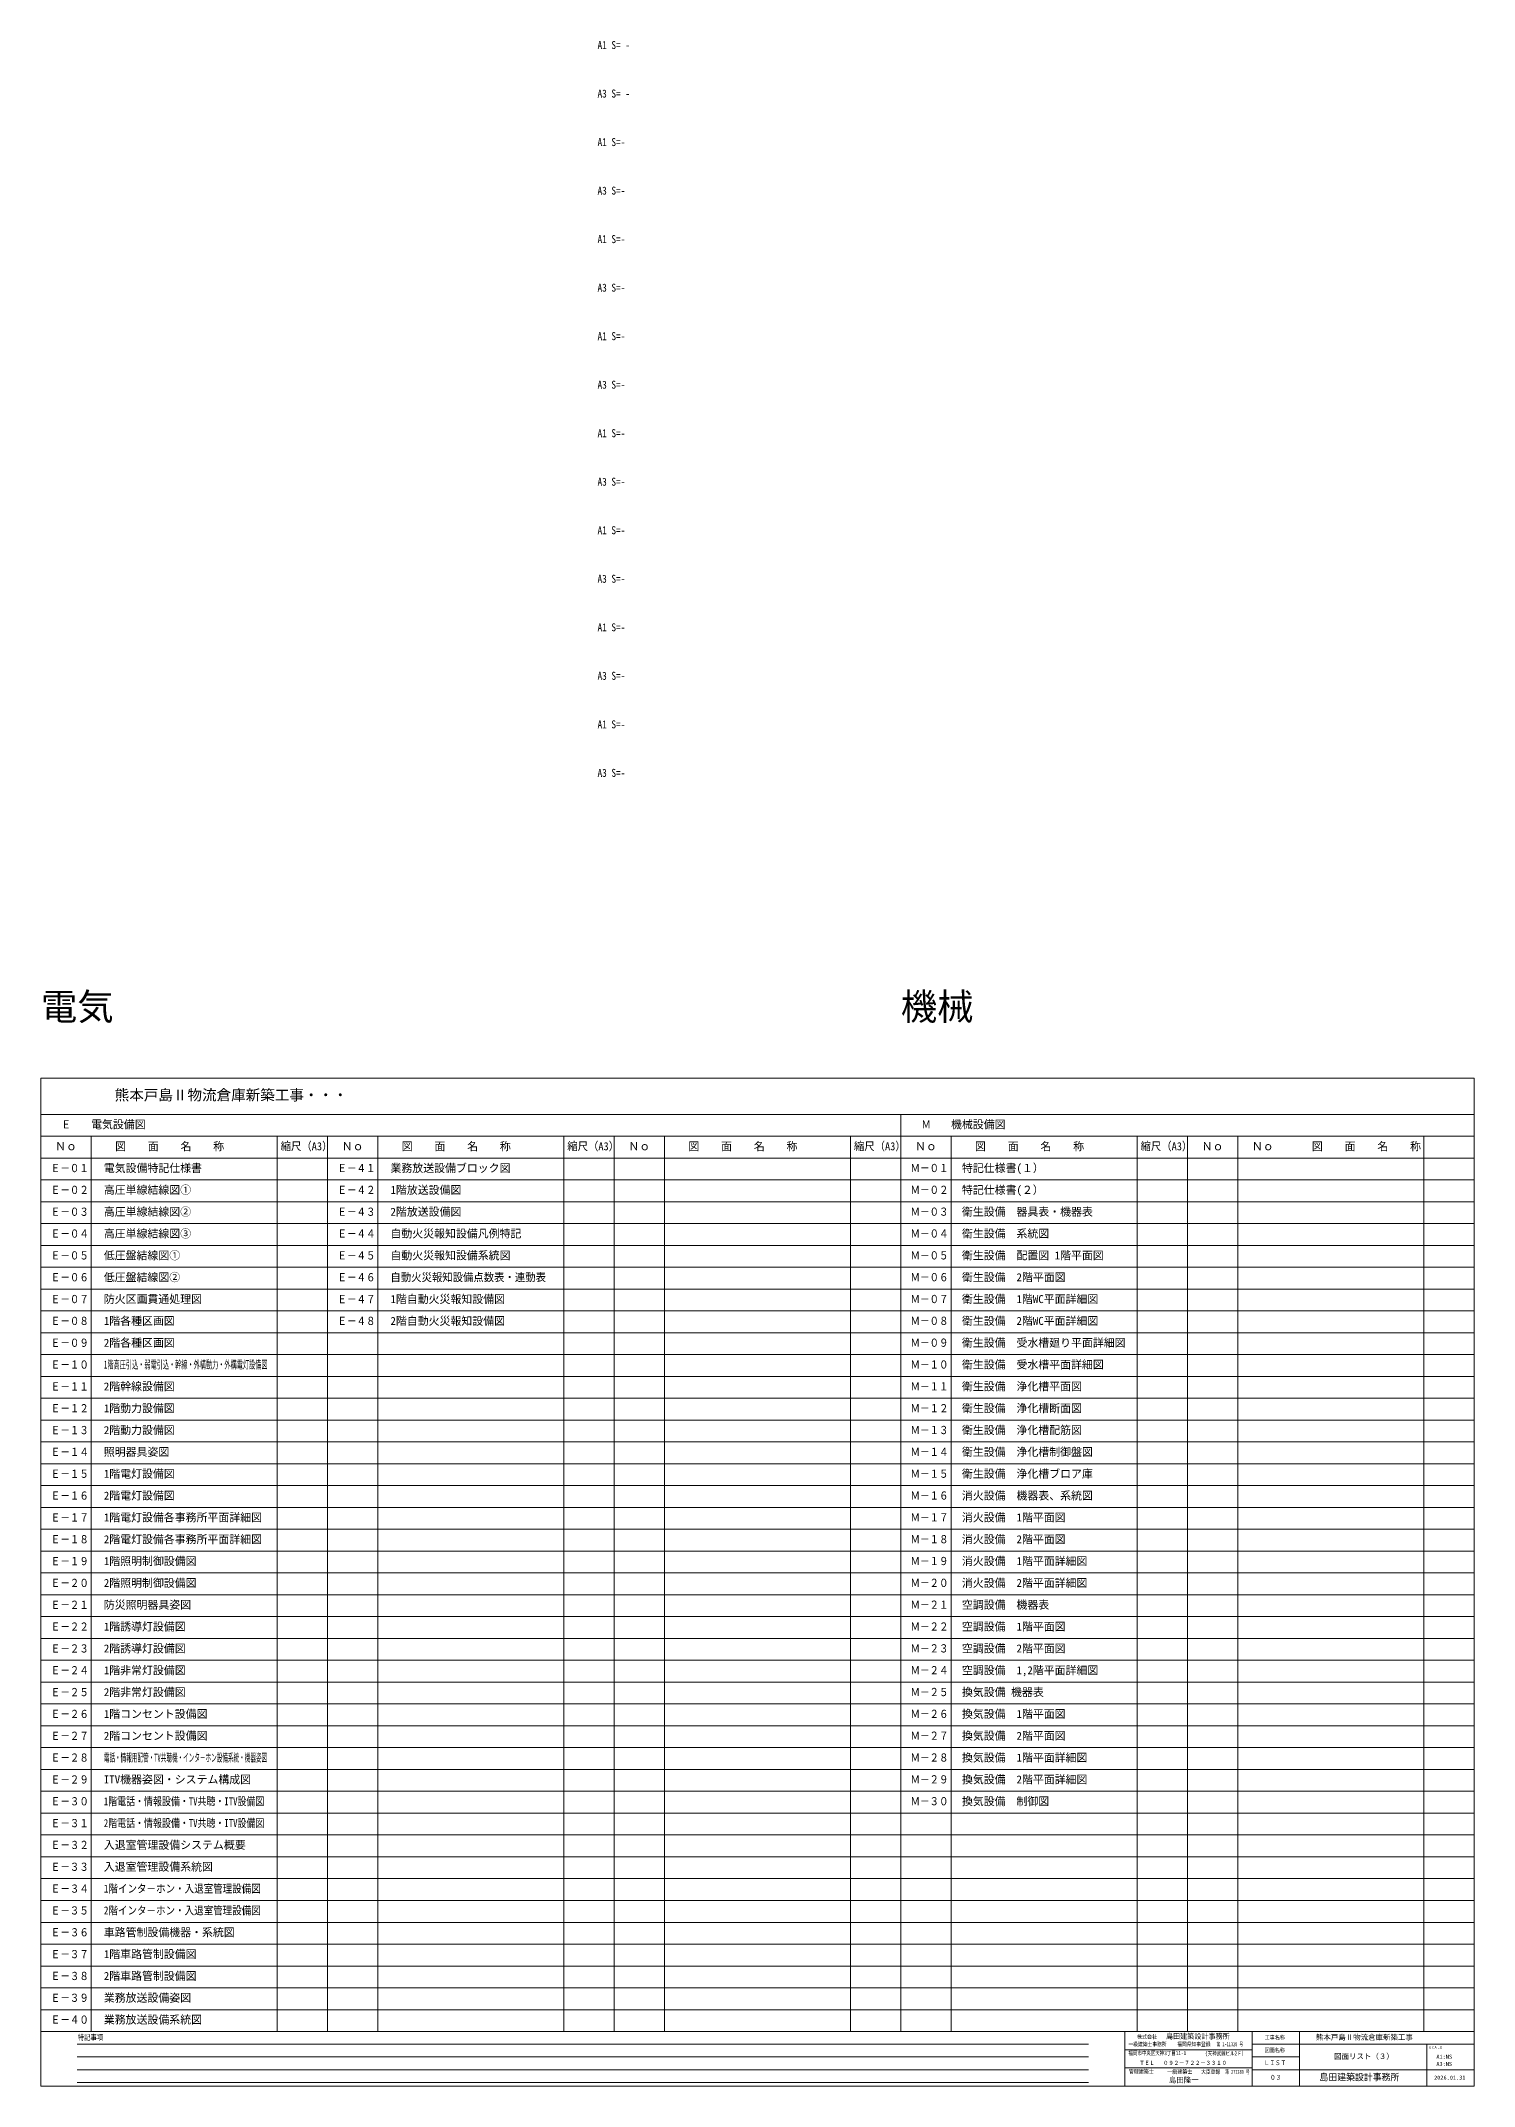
# Model space of a CAD drawing. Units: millimetres at full size. Extents: x -61750 to 61750, y -27874 to 28326.
# Drawn here: x 22350 to 61750, y -27874 to 28326 of the extents above; entities that cross this region are included whole.
import ezdxf
from ezdxf.enums import TextEntityAlignment as Align

# ---------------------------------------------------------------- set-up
doc = ezdxf.new("R2010")
doc.units = ezdxf.units.MM
doc.header["$LTSCALE"] = 30
doc.layers.add('1-8_設備', color=7, linetype='Continuous', lineweight=18)
doc.layers.add('F-0_補助線', color=7, linetype='Continuous', lineweight=18)
doc.layers.add('F-2_99_頁番号', color=7, linetype='Continuous')
doc.styles.add('ＭＳ ゴシック', font='')
doc.styles.get('ＭＳ ゴシック').set_extended_font_data('MS Gothic')

msp = doc.modelspace()

# ---------------------------------------------------------------- linework, layer by layer
at = {"layer": '1-8_設備', "color": 3}
for p, q in [((61750, -1173.87), (22350, -1173.87)), ((61750, -1173.87), (22350, -1173.87)), ((61750, -1173.87), (22350, -1173.87)), ((61750, -1773.87), (22350, -1773.87)), ((23730, -1773.87), (23730, -26373.87)), ((28850, -1773.87), (28850, -26373.87)), ((31610, -1773.87), (31610, -21573.87)), ((36730, -1773.87), (36730, -26373.87)), ((39490, -1773.87), (39490, -26373.87)), ((44610, -1773.87), (44610, -26373.87)), ((47370, -1773.87), (47370, -26373.87)), ((52490, -1773.87), (52490, -26373.87)), ((55250, -1773.87), (55250, -26373.87)), ((60370, -1773.87), (60370, -26373.87)), ((61750, -2373.87), (22350, -2373.87)), ((61750, -2973.87), (22350, -2973.87)), ((61750, -3573.87), (22350, -3573.87)), ((61750, -4173.87), (22350, -4173.87)), ((61750, -4773.87), (22350, -4773.87)), ((61750, -5373.87), (22350, -5373.87)), ((61750, -5973.87), (22350, -5973.87)), ((61750, -6573.87), (22350, -6573.87)), ((61750, -7173.87), (22350, -7173.87)), ((61750, -7773.87), (22350, -7773.87)), ((22350, -8373.87), (61750, -8373.87)), ((22350, -8973.87), (61750, -8973.87)), ((22350, -9573.87), (61750, -9573.87)), ((22350, -10173.87), (61750, -10173.87)), ((61750, -10773.87), (22350, -10773.87)), ((22350, -11373.87), (61750, -11373.87)), ((22350, -11973.87), (61750, -11973.87)), ((22350, -12573.87), (61750, -12573.87)), ((22350, -13173.87), (61750, -13173.87)), ((22350, -13773.87), (61750, -13773.87)), ((61750, -14373.87), (22350, -14373.87)), ((22350, -14973.87), (61750, -14973.87)), ((22350, -15573.87), (61750, -15573.87)), ((22350, -16173.87), (61750, -16173.87)), ((22350, -16773.87), (61750, -16773.87)), ((22350, -17373.87), (61750, -17373.87)), ((22350, -17973.87), (61750, -17973.87)), ((22350, -18573.87), (61750, -18573.87)), ((22350, -19173.87), (61750, -19173.87)), ((22350, -19773.87), (61750, -19773.87)), ((22350, -20373.87), (61750, -20373.87)), ((22350, -20973.87), (61750, -20973.87)), ((22350, -21573.87), (61750, -21573.87)), ((31610, -21573.87), (31610, -26373.87)), ((22350, -22173.87), (61750, -22173.87)), ((22350, -22773.87), (61750, -22773.87)), ((22350, -23373.87), (61750, -23373.87)), ((22350, -23973.87), (61750, -23973.87)), ((22350, -24573.87), (61750, -24573.87)), ((22350, -25173.87), (61750, -25173.87)), ((22350, -25773.87), (61750, -25773.87)), ((39490, -25773.87), (39490, -26373.87))]:
    msp.add_line(p, q, dxfattribs=at)
at = {"layer": '1-8_設備', "color": 54}
for p, q in [((45990, -1173.87), (45990, -26373.87)), ((30230, -1773.87), (30230, -26373.87)), ((38110, -1773.87), (38110, -26373.87)), ((53870, -1773.87), (53870, -26373.87))]:
    msp.add_line(p, q, dxfattribs=at)
at = {"layer": 'F-0_補助線', "color": 20}
for p, q in [((22350, -173.87), (61750, -173.87)), ((61750, -27873.87), (61750, -173.87)), ((61750, -26373.87), (22350, -26373.87)), ((52150, -26373.87), (52150, -27873.87)), ((55650, -26373.87), (55650, -27873.87)), ((56950, -26373.87), (56950, -27873.87)), ((55650, -26873.87), (52150, -26873.87)), ((55650, -26723.87), (61750, -26723.87)), ((60450, -27073.87), (60450, -26723.87)), ((55650, -27373.87), (52150, -27373.87)), ((56950, -27073.87), (55650, -27073.87)), ((55650, -27423.87), (61750, -27423.87)), ((60450, -27073.87), (60450, -27873.87))]:
    msp.add_line(p, q, dxfattribs=at)
at = {"layer": 'F-0_補助線'}
for p, q in [((23350, -26722.52), (51150, -26722.52)), ((23350, -27072.52), (51150, -27072.52)), ((23350, -27422.52), (51150, -27422.52)), ((23350, -27772.52), (51150, -27772.52))]:
    msp.add_line(p, q, dxfattribs=at)
at = {"layer": 'F-0_補助線', "color": 20}
msp.add_lwpolyline([(61750, -27873.87), (22350, -27873.87), (22350, -173.87)], dxfattribs=at)

# ---------------------------------------------------------------- texts
at = {"layer": '1-8_設備', "style": 'ＭＳ ゴシック'}
for s, height, p in [('電気', 733.1, (22350, 1201.83)), ('機械', 733.1, (45990, 1201.83)), ('熊本戸島Ⅱ物流倉庫新築工事・・・', 293.3, (24380, -873.87)), ('電気設備図', 219.9, (23730, -1623.87)), ('機械設備図', 219.9, (47370, -1623.87)), ('Ｎｏ', 219.9, (22740, -2223.87)), ('図\u3000\u3000面\u3000\u3000名\u3000\u3000称', 219.9, (24389.43, -2226.42)), ('Ｎｏ', 219.9, (30620, -2223.87)), ('図\u3000\u3000面\u3000\u3000名\u3000\u3000称', 219.9, (32269.43, -2226.42)), ('Ｎｏ', 219.9, (38500, -2223.87)), ('図\u3000\u3000面\u3000\u3000名\u3000\u3000称', 219.9, (40149.43, -2226.42)), ('Ｎｏ', 219.9, (46380, -2223.87)), ('図\u3000\u3000面\u3000\u3000名\u3000\u3000称', 219.9, (48029.43, -2226.42)), ('Ｎｏ', 219.9, (54260, -2223.87)), ('Ｎｏ', 219.9, (55640, -2223.87)), ('図\u3000\u3000面\u3000\u3000名\u3000\u3000称', 219.9, (57289.43, -2226.42)), ('電気設備特記仕様書', 219.9, (24080, -2823.87)), ('業務放送設備ブロック図', 219.9, (31960, -2823.87)), ('特記仕様書(１）', 219.9, (47670, -2823.87)), ('高圧単線結線図①', 219.9, (24080, -3423.87)), ('1階放送設備図', 219.9, (31960, -3423.87)), ('特記仕様書(２）', 219.9, (47670, -3423.87)), ('高圧単線結線図②', 219.9, (24080, -4023.87)), ('2階放送設備図', 219.9, (31960, -4023.87)), ('衛生設備\u3000器具表・機器表', 219.9, (47670, -4023.87)), ('高圧単線結線図③', 219.9, (24080, -4623.87)), ('自動火災報知設備凡例特記', 219.9, (31960, -4623.87)), ('衛生設備\u3000系統図', 219.9, (47670, -4623.87)), ('低圧盤結線図①', 219.9, (24080, -5223.87)), ('自動火災報知設備系統図', 219.9, (31960, -5223.87)), ('衛生設備\u3000配置図 1階平面図', 219.9, (47670, -5223.87)), ('低圧盤結線図②', 219.9, (24080, -5823.87)), ('衛生設備\u30002階平面図', 219.9, (47670, -5823.87)), ('防火区画貫通処理図', 219.9, (24080, -6423.87)), ('1階自動火災報知設備図', 219.9, (31960, -6423.87)), ('衛生設備\u30001階WC平面詳細図', 219.9, (47670, -6423.87)), ('1階各種区画図', 219.9, (24080, -7023.87)), ('2階自動火災報知設備図', 219.9, (31960, -7023.87)), ('衛生設備\u30002階WC平面詳細図', 219.9, (47670, -7023.87)), ('2階各種区画図', 219.9, (24080, -7623.87)), ('衛生設備\u3000受水槽廻り平面詳細図', 219.9, (47670, -7623.87)), ('衛生設備\u3000受水槽平面詳細図', 219.9, (47670, -8223.87)), ('2階幹線設備図', 219.9, (24080, -8823.87)), ('衛生設備\u3000浄化槽平面図', 219.9, (47670, -8823.87)), ('1階動力設備図', 219.9, (24080, -9423.87)), ('衛生設備\u3000浄化槽断面図', 219.9, (47670, -9423.87)), ('2階動力設備図', 219.9, (24080, -10023.87)), ('衛生設備\u3000浄化槽配筋図', 219.9, (47670, -10023.87)), ('照明器具姿図', 219.9, (24080, -10623.87)), ('衛生設備\u3000浄化槽制御盤図', 219.9, (47670, -10623.87)), ('1階電灯設備図', 219.9, (24080, -11223.87)), ('衛生設備\u3000浄化槽ブロア庫', 219.9, (47670, -11223.87)), ('2階電灯設備図', 219.9, (24080, -11823.87)), ('消火設備\u3000機器表、系統図', 219.9, (47670, -11823.87)), ('1階電灯設備各事務所平面詳細図', 219.9, (24080, -12423.87)), ('消火設備\u30001階平面図', 219.9, (47670, -12423.87)), ('2階電灯設備各事務所平面詳細図', 219.9, (24080, -13023.87)), ('消火設備\u30002階平面図', 219.9, (47670, -13023.87)), ('1階照明制御設備図', 219.9, (24080, -13623.87)), ('消火設備\u30001階平面詳細図', 219.9, (47670, -13623.87)), ('2階照明制御設備図', 219.9, (24080, -14223.87)), ('消火設備\u30002階平面詳細図', 219.9, (47670, -14223.87)), ('防災照明器具姿図', 219.9, (24080, -14823.87)), ('空調設備\u3000機器表', 219.9, (47670, -14823.87)), ('1階誘導灯設備図', 219.9, (24080, -15423.87)), ('空調設備\u30001階平面図', 219.9, (47670, -15423.87)), ('2階誘導灯設備図', 219.9, (24080, -16023.87)), ('空調設備\u30002階平面図', 219.9, (47670, -16023.87)), ('1階非常灯設備図', 219.9, (24080, -16623.87)), ('空調設備\u30001,2階平面詳細図', 219.9, (47670, -16623.87)), ('2階非常灯設備図', 219.9, (24080, -17223.87)), ('換気設備 機器表', 219.9, (47670, -17223.87)), ('1階コンセント設備図', 219.9, (24080, -17823.87)), ('換気設備\u30001階平面図', 219.9, (47670, -17823.87)), ('2階コンセント設備図', 219.9, (24080, -18423.87)), ('換気設備\u30002階平面図', 219.9, (47670, -18423.87)), ('換気設備\u30001階平面詳細図', 219.9, (47670, -19023.87)), ('ITV機器姿図・システム構成図', 219.9, (24080, -19623.87)), ('換気設備\u30002階平面詳細図', 219.9, (47670, -19623.87)), ('換気設備\u3000制御図', 219.9, (47670, -20223.87)), ('入退室管理設備システム概要', 219.9, (24080, -21423.87)), ('入退室管理設備系統図', 219.9, (24080, -22023.87)), ('車路管制設備機器・系統図', 219.9, (24080, -23823.87)), ('1階車路管制設備図', 219.9, (24080, -24423.87)), ('2階車路管制設備図', 219.9, (24080, -25023.87)), ('業務放送設備姿図', 219.9, (24080, -25623.87)), ('業務放送設備系統図', 219.9, (24080, -26223.87))]:
    msp.add_text(s, height=height, dxfattribs=at).set_placement(p, align=Align.BOTTOM_LEFT)
for s, width, p in [('Ｅ', 0.85, (22915, -1623.87)), ('Ｍ', 0.85, (46555, -1623.87)), ('縮尺（A3）', 0.95, (28940, -2223.87)), ('縮尺（A3）', 0.95, (36820, -2223.87)), ('縮尺（A3）', 0.95, (44700, -2223.87)), ('縮尺（A3）', 0.95, (52580, -2223.87)), ('Ｅ－０１', 0.85, (22622.32, -2825.72)), ('Ｅ－４１', 0.85, (30502.32, -2825.72)), ('Ｍ－０１', 0.85, (46255, -2823.87)), ('Ｅ－０２', 0.85, (22622.32, -3425.72)), ('Ｅ－４２', 0.85, (30502.32, -3425.72)), ('Ｍ－０２', 0.85, (46255, -3423.87)), ('Ｅ－０３', 0.85, (22622.32, -4025.72)), ('Ｅ－４３', 0.85, (30502.32, -4025.72)), ('Ｍ－０３', 0.85, (46255, -4023.87)), ('Ｅ－０４', 0.85, (22622.32, -4625.72)), ('Ｅ－４４', 0.85, (30502.32, -4625.72)), ('Ｍ－０４', 0.85, (46255, -4623.87)), ('Ｅ－０５', 0.85, (22622.32, -5225.72)), ('Ｅ－４５', 0.85, (30502.32, -5225.72)), ('Ｍ－０５', 0.85, (46255, -5223.87)), ('Ｅ－０６', 0.85, (22622.32, -5825.72)), ('Ｅ－４６', 0.85, (30502.32, -5825.72)), ('自動火災報知設備点数表・連動表', 0.95, (31960, -5823.87)), ('Ｍ－０６', 0.85, (46255, -5823.87)), ('Ｅ－０７', 0.85, (22622.32, -6425.72)), ('Ｅ－４７', 0.85, (30502.32, -6425.72)), ('Ｍ－０７', 0.85, (46255, -6423.87)), ('Ｅ－０８', 0.85, (22622.32, -7025.72)), ('Ｅ－４８', 0.85, (30502.32, -7025.72)), ('Ｍ－０８', 0.85, (46255, -7023.87)), ('Ｅ－０９', 0.85, (22622.32, -7625.72)), ('Ｍ－０９', 0.85, (46255, -7623.87)), ('Ｅ－１０', 0.85, (22622.32, -8225.72)), ('1階高圧引込・弱電引込・幹線・外構動力・外構電灯設備図', 0.55, (24080, -8223.87)), ('Ｍ－１０', 0.85, (46255, -8223.87)), ('Ｅ－１１', 0.85, (22622.32, -8825.72)), ('Ｍ－１１', 0.85, (46255, -8823.87)), ('Ｅ－１２', 0.85, (22622.32, -9425.72)), ('Ｍ－１２', 0.85, (46255, -9423.87)), ('Ｅ－１３', 0.85, (22622.32, -10025.72)), ('Ｍ－１３', 0.85, (46255, -10023.87)), ('Ｅ－１４', 0.85, (22622.32, -10625.72)), ('Ｍ－１４', 0.85, (46255, -10623.87)), ('Ｅ－１５', 0.85, (22622.32, -11225.72)), ('Ｍ－１５', 0.85, (46255, -11223.87)), ('Ｅ－１６', 0.85, (22622.32, -11825.72)), ('Ｍ－１６', 0.85, (46255, -11823.87)), ('Ｅ－１７', 0.85, (22622.32, -12425.72)), ('Ｍ－１７', 0.85, (46255, -12423.87)), ('Ｅ－１８', 0.85, (22622.32, -13025.72)), ('Ｍ－１８', 0.85, (46255, -13023.87)), ('Ｅ－１９', 0.85, (22622.32, -13625.72)), ('Ｍ－１９', 0.85, (46255, -13623.87)), ('Ｅ－２０', 0.85, (22622.32, -14225.72)), ('Ｍ－２０', 0.85, (46255, -14223.87)), ('Ｅ－２１', 0.85, (22622.32, -14825.72)), ('Ｍ－２１', 0.85, (46255, -14823.87)), ('Ｅ－２２', 0.85, (22622.32, -15425.72)), ('Ｍ－２２', 0.85, (46255, -15423.87)), ('Ｅ－２３', 0.85, (22622.32, -16025.72)), ('Ｍ－２３', 0.85, (46255, -16023.87)), ('Ｅ－２４', 0.85, (22622.32, -16625.72)), ('Ｍ－２４', 0.85, (46255, -16623.87)), ('Ｅ－２５', 0.85, (22622.32, -17225.72)), ('Ｍ－２５', 0.85, (46255, -17223.87)), ('Ｅ－２６', 0.85, (22622.32, -17825.72)), ('Ｍ－２６', 0.85, (46255, -17823.87)), ('Ｅ－２７', 0.85, (22622.32, -18425.72)), ('Ｍ－２７', 0.85, (46255, -18423.87)), ('Ｅ－２８', 0.85, (22622.32, -19025.72)), ('電話・情報用配管・TV共聴機・インタ－ホン設備系統・機器姿図', 0.5, (24080, -19023.87)), ('Ｍ－２８', 0.85, (46255, -19023.87)), ('Ｅ－２９', 0.85, (22622.32, -19625.72)), ('Ｍ－２９', 0.85, (46255, -19623.87)), ('Ｅ－３０', 0.85, (22622.32, -20225.72)), ('1階電話・情報設備・TV共聴・ITV設備図', 0.8, (24080, -20223.87)), ('Ｍ－３０', 0.85, (46255, -20223.87)), ('Ｅ－３１', 0.85, (22622.32, -20825.72)), ('2階電話・情報設備・TV共聴・ITV設備図', 0.8, (24080, -20823.87)), ('Ｅ－３２', 0.85, (22622.32, -21425.72)), ('Ｅ－３３', 0.85, (22622.32, -22025.72)), ('Ｅ－３４', 0.85, (22622.32, -22625.72)), ('1階インタ－ホン・入退室管理設備図', 0.85, (24080, -22623.87)), ('Ｅ－３５', 0.85, (22622.32, -23225.72)), ('2階インタ－ホン・入退室管理設備図', 0.85, (24080, -23223.87)), ('Ｅ－３６', 0.85, (22622.32, -23825.72)), ('Ｅ－３７', 0.85, (22622.32, -24425.72)), ('Ｅ－３８', 0.85, (22622.32, -25025.72)), ('Ｅ－３９', 0.85, (22622.32, -25625.72)), ('Ｅ－４０', 0.85, (22622.32, -26225.72))]:
    msp.add_text(s, height=219.9, dxfattribs=dict(at, width=width)).set_placement(p, align=Align.BOTTOM_LEFT)
at = {"layer": 'F-0_補助線', "style": 'ＭＳ ゴシック'}
for s, height, width, p in [('島田建築設計事務所', 146.6, 0.95, (53278.75, -26621.37)), ('特記事項', 146.6, 0.85, (23363.75, -26652.52)), ('福岡市中央区天神3丁目11-1', 110, 0.8, (52246.25, -27056.37)), ('一級建築士事務所', 110, 0.85, (52248.75, -26810.12)), ('株式会社', 110, 0.9, (52481.25, -26605.12)), ('福岡県知事登録 ', 110, 0.85, (53587.5, -26810.12)), ('(天神武藤ビル2Ｆ）', 110, 0.8, (54354.14, -27062.62)), ('第 1-11328 号', 110, 0.65, (54672.5, -26811.37)), ('工事名称', 110, 0.9, (55991.7, -26623.87)), ('図面名称', 110, 0.9, (55991.7, -26973.87)), ('ＳＣＡＬＥ', 73.31, 0.75, (60500, -26873.87)), ('管理建築士', 110, 0.9, (52255, -27561.37)), ('ＴＥＬ', 110, 0.9, (52550, -27323.87)), ('０９２－７２２－３３１０', 110, 0.95, (53200, -27323.87)), ('一級建築士', 110, 0.9, (53312.5, -27567.62)), ('大臣登録 ', 110, 0.85, (54246.25, -27568.87)), ('第 271280 号', 110, 0.65, (54910, -27568.87)), ('ＬＩＳＴ', 128.3, 0.85, (55971.15, -27336.37)), ('島田建築設計事務所', 183.3, 0.95, (57500.93, -27773.87)), ('０３', 128.3, 0.85, (56141.77, -27736.37))]:
    msp.add_text(s, height=height, dxfattribs=dict(at, width=width)).set_placement(p, align=Align.BOTTOM_LEFT)
for s, height, p in [('熊本戸島Ⅱ物流倉庫新築工事', 146.6, (57400, -26648.87)), ('図面リスト（３）', 146.6, (57900, -27173.87)), ('A1:NS', 110, (60712.5, -27153.99)), ('A3:NS', 110, (60712.5, -27353.99)), ('島田隆一', 146.6, (53358.65, -27823.87)), ('2026.01.31', 110, (60650, -27728.23))]:
    msp.add_text(s, height=height, dxfattribs=at).set_placement(p, align=Align.BOTTOM_LEFT)
at = {"layer": 'F-2_99_頁番号', "style": 'ＭＳ ゴシック', "width": 0.85}
for s, p in [('A1 S= -', (37652.73, 28036.62)), ('A3 S= -', (37652.73, 26703.29)), ('A1 S=-', (37652.73, 25369.95)), ('A3 S=-', (37652.73, 24036.62)), ('A1 S=-', (37652.73, 22703.29)), ('A3 S=-', (37652.73, 21369.95)), ('A1 S=-', (37652.73, 20036.62)), ('A3 S=-', (37652.73, 18703.29)), ('A1 S=-', (37652.73, 17369.95)), ('A3 S=-', (37652.73, 16036.62)), ('A1 S=-', (37652.73, 14703.29)), ('A3 S=-', (37652.73, 13369.95)), ('A1 S=-', (37652.73, 12036.62)), ('A3 S=-', (37652.73, 10703.29)), ('A1 S=-', (37652.73, 9369.95)), ('A3 S=-', (37652.73, 8036.62))]:
    msp.add_text(s, height=219.9, dxfattribs=at).set_placement(p, align=Align.BOTTOM_LEFT)

doc.saveas('drawing.dxf')
